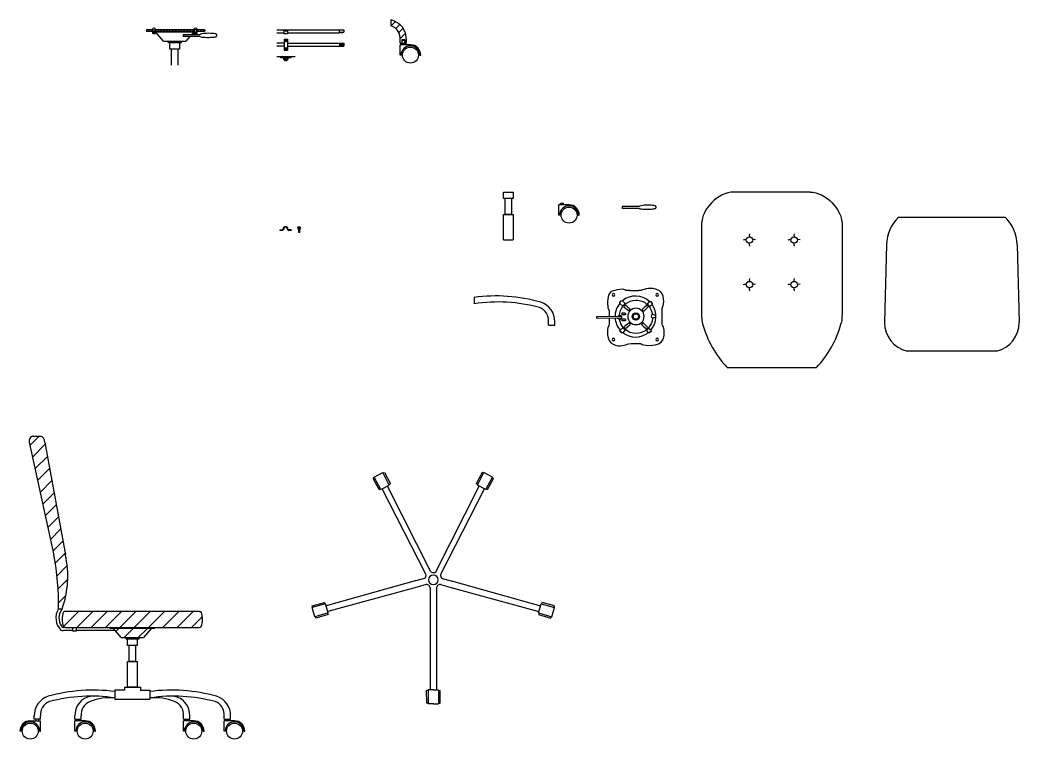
# Model space of a CAD drawing. Header units: millimetres. Extents: x 493 to 1064, y 679 to 991.
# Drawn here: x 751 to 1064, y 765.3 to 990.8 of the extents above; entities that cross this region are included whole.
import ezdxf

# ---------------------------------------------------------------- set-up
doc = ezdxf.new("R2010")
doc.units = ezdxf.units.MM
doc.linetypes.add('CONTINUA', pattern=[0])
doc.layers.get('0').update_dxf_attribs({"color": 3})
for name, color, linetype in [('campiture', 4, 'Continuous'), ('giunzioni', 220, 'Continuous'), ('particolari', 8, 'Continuous'), ('sezioni', 3, 'Continuous')]:
    doc.layers.add(name, color=color, linetype=linetype)

msp = doc.modelspace()

# ---------------------------------------------------------------- hatches: boundary and pattern name
at = {"layer": 'campiture'}
h = msp.add_hatch(dxfattribs=at)
h.set_pattern_fill('ANSI31', color=256, scale=0.2)
h.set_pattern_definition([(45, (-10.06585, 0), (-0.4490128, 0.4490128), [])])
h.paths.add_polyline_path([(808.94, 987.28), (808.94, 987.65), (806.39, 987.65), (806.39, 987.28)])
h.paths.add_polyline_path([(792.62, 987.28), (792.62, 987.65), (790.61, 987.65), (790.61, 987.28)])
h = msp.add_hatch(dxfattribs=at)
h.set_pattern_fill('ANSI31', color=256, scale=0.2)
h.paths.add_polyline_path([(805.63, 987.65), (793.38, 987.65), (793.38, 987.28), (805.63, 987.28)])
h = msp.add_hatch(dxfattribs=at)
h.set_pattern_fill('ANSI31', color=256, scale=0.2)
h.paths.add_polyline_path([(805.63, 987.28), (793.38, 987.28), (793.38, 987.08), (793.44, 987.08), (805.57, 987.08), (805.63, 987.08)])
h = msp.add_hatch(dxfattribs=at)
h.set_pattern_fill('ANSI31', color=256)
edge = h.paths.add_edge_path()
edge.add_line((765.22, 823.07), (758.8, 858.31))
edge.add_spline(control_points=[(758.8, 858.31), (758.66, 859.09), (758.24, 860.27), (757.44, 860.27)], knot_values=[0, 0, 0, 0, 2.390945, 2.390945, 2.390945, 2.390945], degree=3, periodic=0)
edge.add_line((757.44, 860.27), (754.94, 860.27))
edge.add_spline(control_points=[(754.94, 860.27), (754.2, 860.27), (753.71, 859.05), (753.87, 858.32)], knot_values=[0, 0, 0, 0, 2.22823, 2.22823, 2.22823, 2.22823], degree=3, periodic=0)
edge.add_line((753.87, 858.32), (761.63, 822.92))
edge.add_arc((683.99, 807.75), 79.11, -1.2153, 11.0538, ccw=False)
edge.add_line((763.08, 806.08), (764.2, 806.08))
edge.add_arc((736.12, 816.29), 29.87, 340.0087, 373.1129)
edge = h.paths.add_edge_path()
edge.add_spline(control_points=[(807.83, 805.05), (807.75, 805.24), (807.44, 805.27), (807.23, 805.27)], knot_values=[0, 0, 0, 0, 0.636726, 0.636726, 0.636726, 0.636726], degree=3, periodic=0)
edge.add_line((807.23, 805.27), (765.23, 805.27))
edge.add_spline(control_points=[(765.23, 805.27), (765.02, 805.27), (764.71, 805.24), (764.64, 805.05)], knot_values=[0, 0, 0, 0, 0.636726, 0.636726, 0.636726, 0.636726], degree=3, periodic=0)
edge.add_arc((770.33, 802.82), 6.11, 158.6619, 201.3475)
edge.add_spline(control_points=[(764.64, 800.6), (764.72, 800.39), (765.01, 800.27), (765.23, 800.27)], knot_values=[0, 0, 0, 0, 0.675703, 0.675703, 0.675703, 0.675703], degree=3, periodic=0)
edge.add_line((765.23, 800.27), (807.23, 800.27))
edge.add_spline(control_points=[(807.23, 800.27), (807.46, 800.27), (807.74, 800.39), (807.82, 800.6)], knot_values=[0, 0, 0, 0, 0.675703, 0.675703, 0.675703, 0.675703], degree=3, periodic=0)
edge.add_arc((802.13, 802.82), 6.11, 338.6525, 381.3377)
h.paths.add_polyline_path([(792.23, 800.07), (780.2, 800.07), (782.73, 797.07), (786.23, 797.07), (789.73, 797.07)])
at = {"layer": 'giunzioni'}
h = msp.add_hatch(dxfattribs=at)
h.set_pattern_fill('ANSI31', color=256, scale=0.5)
h.set_pattern_definition([(45, (12.5888, -2.7525), (-1.122532, 1.122532), [])])
h.paths.add_polyline_path([(867.3, 990.77), (867.3, 988.98, -0.337472), (870.11, 984.47), (870.11, 983.47), (870.55, 983.47), (870.55, 983.55), (870.65, 983.55), (870.65, 984.56), (871.58, 984.56), (871.58, 983.55), (871.68, 983.55), (871.68, 983.47), (872.11, 983.47), (872.11, 984.47, 0.348302)])
h = msp.add_hatch(dxfattribs=at)
h.set_pattern_fill('ANSI31', color=256, scale=0.1)
h.set_pattern_definition([(45, (-7.8122, -8.36437), (-0.2245064, 0.2245064), [])])
h.paths.add_polyline_path([(833.81, 978.78, 1), (834.81, 978.78, 1)])

# ---------------------------------------------------------------- linework, layer by layer
for p, q in [((796.01, 984.08), (793.51, 987.08)), ((807.41, 986.13), (802.11, 986.13)), ((802.11, 986.13), (802.11, 985.55)), ((805.51, 987.08), (804.72, 986.13)), ((831.45, 987.65), (852.45, 987.65)), ((833.8, 986.65), (831.45, 986.65)), ((833.8, 987.65), (834.8, 987.65)), ((851.15, 986.65), (834.8, 986.65)), ((851.15, 986.65), (851.15, 987.65)), ((851.15, 986.9), (852.45, 986.9)), ((852.45, 987.65), (852.45, 986.9)), ((796.01, 984.08), (803.01, 984.08)), ((796.01, 984.08), (799.51, 984.08)), ((797.51, 983.58), (797.51, 984.08)), ((801.51, 983.58), (797.51, 983.58)), ((798.01, 981.58), (798.01, 983.58)), ((799.51, 984.08), (801.51, 984.08)), ((801.51, 983.58), (801.01, 983.58)), ((801.01, 983.58), (801.01, 981.58)), ((801.51, 984.08), (801.51, 983.58)), ((807.41, 985.55), (802.11, 985.55)), ((804.24, 985.55), (803.01, 984.08)), ((833.8, 983.53), (831.45, 983.53)), ((834.8, 983.53), (852.45, 983.53)), ((851.15, 983.53), (851.15, 982.53)), ((852.45, 983.53), (852.45, 982.53)), ((801.01, 981.58), (798.01, 981.58)), ((798.51, 976.58), (798.51, 981.58)), ((800.51, 981.58), (800.51, 976.58)), ((833.8, 982.53), (831.45, 982.53)), ((834.8, 982.53), (852.45, 982.53))]:
    msp.add_line(p, q)
msp.add_lwpolyline([(807.41, 985.55), (807.65, 985.46), (808.01, 985.39), (808.48, 985.35), (809.01, 985.32), (809.58, 985.31), (810.15, 985.31), (810.7, 985.33), (811.18, 985.35), (811.58, 985.38), (811.9, 985.41), (812.14, 985.46), (812.33, 985.5), (812.46, 985.55), (812.55, 985.6), (812.61, 985.66), (812.66, 985.72), (812.69, 985.77), (812.71, 985.83), (812.72, 985.89), (812.73, 985.95), (812.72, 986.01), (812.71, 986.06), (812.69, 986.12), (812.66, 986.18), (812.61, 986.23), (812.55, 986.29), (812.46, 986.34), (812.33, 986.39), (812.14, 986.44), (811.9, 986.48), (811.58, 986.52), (811.18, 986.55), (810.69, 986.57), (810.15, 986.58), (809.57, 986.57), (809, 986.55), (808.47, 986.49), (808, 986.41), (807.64, 986.29), (807.41, 986.13)])
for p, q in [((867.3, 988.98), (867.3, 990.77)), ((792.62, 987.65), (790.61, 987.65)), ((790.61, 987.65), (790.61, 987.28)), ((790.61, 987.28), (792.62, 987.28)), ((792.51, 987.28), (792.51, 987.08)), ((792.56, 987.08), (792.51, 987.08)), ((805.63, 987.65), (793.38, 987.65)), ((793.38, 987.28), (805.63, 987.28)), ((793.44, 987.08), (805.57, 987.08)), ((808.94, 987.65), (806.39, 987.65)), ((806.39, 987.28), (808.94, 987.28)), ((806.45, 987.08), (806.51, 987.08)), ((806.51, 987.08), (806.51, 987.28)), ((808.94, 987.65), (808.94, 987.28)), ((870.11, 983.47), (870.11, 984.47)), ((870.11, 983.47), (870.61, 983.47)), ((870.11, 979.75), (870.11, 982.97)), ((873.34, 982.97), (870.11, 982.97)), ((870.61, 982.97), (870.61, 983.47)), ((871.61, 982.97), (871.61, 983.47)), ((871.68, 983.47), (872.11, 983.47)), ((872.11, 983.47), (872.11, 984.47)), ((870.42, 979.75), (870.11, 979.75)), ((876.25, 979.75), (876.56, 979.75)), ((831.45, 979.28), (837.24, 979.28)), ((753.87, 858.32), (761.63, 822.92)), ((754.94, 860.27), (757.44, 860.27)), ((758.8, 858.31), (765.22, 823.07)), ((763.08, 806.08), (764.2, 806.08)), ((807.23, 805.27), (765.23, 805.27)), ((765.23, 800.27), (807.23, 800.27)), ((779.19, 800.07), (779.19, 800.27)), ((779.19, 800.07), (793.23, 800.07)), ((782.73, 797.07), (780.2, 800.07)), ((792.23, 800.07), (789.73, 797.07)), ((793.23, 800.07), (793.23, 800.27)), ((782.73, 797.07), (789.73, 797.07))]:
    msp.add_line(p, q, dxfattribs=at)
for centre, radius in [((873.34, 979.75), 2.5), ((834.31, 978.78), 0.5)]:
    msp.add_circle(centre, radius, dxfattribs=at)
for centre, radius, start, end in [((865.74, 984.59), 6.38, 358.9733, 75.7866), ((865.75, 984.88), 4.38, 354.6197, 69.2122), ((873.34, 979.75), 3.22, 0, 90), ((873.34, 979.75), 2.92, 0, 180), ((683.99, 807.75), 79.11, 358.7847, 11.0538), ((736.12, 816.29), 29.87, 340.0087, 13.1129), ((880.52, 815.2), 1.5, 90, 270), ((880.52, 815.2), 1.5, 270, 90), ((770.33, 802.82), 6.11, 158.6623, 201.3475), ((802.13, 802.82), 6.11, 338.6525, 21.3377)]:
    msp.add_arc(centre, radius, start, end, dxfattribs=at)
for points in [[(754.94, 860.27), (754.2, 860.27), (753.71, 859.05), (753.87, 858.32)], [(758.8, 858.31), (758.66, 859.09), (758.24, 860.27), (757.44, 860.27)], [(765.23, 805.27), (765.02, 805.27), (764.71, 805.24), (764.64, 805.05)], [(807.23, 805.27), (807.44, 805.27), (807.75, 805.24), (807.83, 805.05)], [(765.23, 800.27), (765.01, 800.27), (764.72, 800.39), (764.64, 800.6)], [(807.23, 800.27), (807.46, 800.27), (807.74, 800.39), (807.82, 800.6)]]:
    msp.add_open_spline(points, degree=3, dxfattribs=at)
at = {"layer": 'particolari'}
for p, q in [((792.38, 987.72), (793.62, 987.72)), ((792.61, 986.47), (792.61, 986.63)), ((792.7, 986.37), (792.61, 986.47)), ((793.37, 986.47), (792.61, 986.47)), ((792.62, 987.08), (792.62, 987.65)), ((793.27, 986.37), (792.7, 986.37)), ((793.37, 986.47), (793.27, 986.37)), ((793.37, 986.63), (793.37, 986.47)), ((793.38, 987.65), (793.38, 987.08)), ((806.63, 987.72), (805.4, 987.72)), ((805.62, 986.47), (805.62, 986.63)), ((805.72, 986.37), (805.62, 986.47)), ((806.38, 986.47), (805.62, 986.47)), ((805.63, 987.65), (805.63, 987.07)), ((806.29, 986.37), (805.72, 986.37)), ((806.38, 986.47), (806.29, 986.37)), ((806.38, 986.63), (806.38, 986.47)), ((806.39, 987.07), (806.39, 987.65)), ((833.8, 986.45), (833.8, 987.65)), ((834.8, 987.45), (833.8, 987.45)), ((834.8, 986.45), (833.8, 986.45)), ((833.98, 987.45), (833.98, 987.42)), ((833.98, 987.42), (834.61, 987.42)), ((834.19, 987.34), (834.4, 987.34)), ((834.61, 987.45), (834.61, 987.42)), ((834.8, 987.65), (834.8, 986.45)), ((851.51, 986.9), (851.51, 986.87)), ((851.51, 986.87), (852.13, 986.87)), ((851.71, 986.79), (851.92, 986.79)), ((852.13, 986.9), (852.13, 986.87)), ((833.8, 984.76), (834.8, 984.76)), ((833.8, 984.76), (833.8, 981.3)), ((834.8, 984.76), (834.8, 981.3)), ((870.7, 983.47), (871.53, 983.47)), ((833.8, 981.3), (834.8, 981.3)), ((832.57, 979.08), (832.57, 979.28)), ((832.57, 979.08), (833.26, 979.08)), ((832.61, 979.08), (832.61, 979.05)), ((832.61, 979.05), (833.24, 979.05)), ((832.82, 978.97), (833.03, 978.97)), ((833.24, 979.08), (833.24, 979.05)), ((836.04, 979.08), (835.39, 979.08)), ((835.4, 979.08), (835.4, 979.05)), ((835.4, 979.05), (836.02, 979.05)), ((835.61, 978.97), (835.82, 978.97)), ((836.02, 979.08), (836.02, 979.05)), ((836.04, 979.08), (836.04, 979.28)), ((902.54, 934.78), (902.54, 936.78)), ((902.54, 936.78), (905.54, 936.78)), ((905.54, 936.78), (905.54, 934.78)), ((998.57, 936.78), (974.57, 936.78)), ((905.54, 934.78), (902.54, 934.78)), ((903.04, 929.78), (903.04, 934.78)), ((905.04, 934.78), (905.04, 929.78)), ((919.82, 929.57), (919.82, 932.79)), ((923.04, 932.79), (919.82, 932.79)), ((920.32, 932.79), (920.32, 933.29)), ((920.32, 933.29), (921.32, 933.29)), ((921.32, 932.79), (921.32, 933.29)), ((902.54, 929.78), (905.54, 929.78)), ((902.54, 921.78), (902.54, 929.78)), ((905.04, 929.78), (903.04, 929.78)), ((905.54, 929.78), (905.54, 921.78)), ((945.02, 932.24), (939.72, 932.24)), ((939.72, 932.24), (939.72, 931.67)), ((945.02, 931.67), (939.72, 931.67)), ((920.12, 929.57), (919.82, 929.57)), ((925.96, 929.57), (926.26, 929.57)), ((964.57, 926.78), (964.57, 900.17)), ((1008.57, 926.78), (1008.57, 900.17)), ((1026.28, 928.93), (1059.65, 928.93)), ((832.47, 924.95), (833.11, 924.95)), ((832.47, 924.95), (832.47, 924.75)), ((833.11, 924.75), (832.47, 924.75)), ((835.93, 924.95), (835.24, 924.95)), ((835.93, 924.75), (835.24, 924.75)), ((835.93, 924.95), (835.93, 924.75)), ((838.86, 925.07), (838.09, 925.07)), ((838.09, 925.04), (838.09, 925.07)), ((838.86, 925.04), (838.09, 925.04)), ((838.6, 925.17), (838.35, 925.17)), ((838.86, 925.04), (838.86, 925.07)), ((902.54, 921.78), (905.54, 921.78)), ((1022.52, 920.32), (1021.91, 895.95)), ((1063.42, 920.32), (1064.02, 895.95)), ((942.13, 905.88), (944.94, 905.9)), ((893.3, 903.77), (893.3, 901.77)), ((916.57, 895.09), (916.57, 896.09)), ((918.57, 895.09), (918.57, 896.09)), ((938.1, 897.73), (938.1, 897.81)), ((938.1, 897.22), (938.1, 897.31)), ((916.57, 895.09), (918.57, 895.09)), ((940.03, 892.61), (940.03, 892.61)), ((1057, 886.93), (1028.93, 886.93)), ((972.57, 881.78), (1000.57, 881.78))]:
    msp.add_line(p, q, dxfattribs=at)
at = {"layer": 'particolari', "linetype": 'Continuous'}
for p, q in [((793.44, 987.08), (792.56, 987.08)), ((792.56, 987.08), (792.56, 986.63)), ((793.44, 986.63), (792.56, 986.63)), ((792.78, 987.08), (792.78, 986.63)), ((793.22, 987.08), (793.22, 986.63)), ((793.44, 987.08), (793.44, 986.63)), ((805.57, 987.08), (806.45, 987.08)), ((805.57, 987.08), (805.57, 986.63)), ((806.45, 986.63), (805.57, 986.63)), ((805.79, 987.08), (805.79, 986.63)), ((806.23, 987.08), (806.23, 986.63)), ((806.45, 987.08), (806.45, 986.63))]:
    msp.add_line(p, q, dxfattribs=at)
at = {"layer": 'particolari', "linetype": 'CONTINUA', "ltscale": 0.02}
for p, q in [((870.55, 983.55), (870.55, 983.47)), ((870.65, 984.56), (870.65, 983.55)), ((870.65, 984.51), (871.58, 984.51)), ((870.65, 984.46), (871.58, 984.46)), ((870.65, 984.39), (871.58, 984.39)), ((870.65, 984.34), (870.7, 984.34)), ((870.65, 984.26), (870.7, 984.26)), ((870.65, 984.21), (870.7, 984.21)), ((870.65, 984.13), (870.7, 984.13)), ((870.65, 984.08), (870.7, 984.08)), ((870.65, 984.01), (870.7, 984.01)), ((870.65, 983.96), (870.7, 983.96)), ((870.65, 983.88), (870.7, 983.88)), ((870.65, 983.83), (870.7, 983.83)), ((870.65, 983.76), (870.7, 983.76)), ((870.65, 983.71), (870.7, 983.71)), ((870.65, 983.58), (870.7, 983.58)), ((870.7, 984.36), (870.7, 983.47)), ((870.7, 983.5), (871.53, 983.5)), ((871.53, 984.36), (871.53, 983.47)), ((871.53, 984.34), (871.58, 984.34)), ((871.53, 984.26), (871.58, 984.26)), ((871.53, 984.21), (871.58, 984.21)), ((871.53, 984.13), (871.58, 984.13)), ((871.53, 984.08), (871.58, 984.08)), ((871.53, 984.01), (871.58, 984.01)), ((871.53, 983.96), (871.58, 983.96)), ((871.53, 983.88), (871.58, 983.88)), ((871.53, 983.83), (871.58, 983.83)), ((871.53, 983.76), (871.58, 983.76)), ((871.53, 983.71), (871.58, 983.71)), ((871.53, 983.58), (871.58, 983.58)), ((871.58, 984.56), (871.58, 983.55)), ((871.68, 983.55), (871.68, 983.47))]:
    msp.add_line(p, q, dxfattribs=at)
at = {"layer": 'particolari', "linetype": 'CONTINUA', "ltscale": 0.1}
for p, q in [((870.55, 983.55), (870.7, 983.55)), ((870.55, 983.47), (870.7, 983.47)), ((871.58, 984.56), (870.65, 984.56)), ((871.53, 984.36), (870.7, 984.36)), ((871.53, 983.55), (871.68, 983.55)), ((871.53, 983.47), (871.68, 983.47))]:
    msp.add_line(p, q, dxfattribs=at)
at = {"layer": 'particolari'}
for points in [[(834.31, 984.34), (834.2, 984.28), (834.2, 984.16), (834.31, 984.1), (834.41, 984.16), (834.41, 984.28)], [(851.81, 983.13), (851.7, 983.07), (851.7, 982.95), (851.81, 982.89), (851.91, 982.95), (851.91, 983.07)], [(834.31, 981.91), (834.2, 981.85), (834.2, 981.73), (834.31, 981.67), (834.41, 981.73), (834.41, 981.85)], [(838.47, 925.78), (838.35, 925.71), (838.35, 925.56), (838.47, 925.49), (838.6, 925.56), (838.6, 925.71)]]:
    msp.add_lwpolyline(points, close=True, dxfattribs=at)
for points in [[(945.02, 931.67), (945.25, 931.58), (945.62, 931.51), (946.08, 931.46), (946.62, 931.44), (947.19, 931.43), (947.76, 931.43), (948.3, 931.44), (948.79, 931.47), (949.19, 931.5), (949.5, 931.53), (949.75, 931.57), (949.93, 931.62), (950.06, 931.67), (950.16, 931.72), (950.22, 931.78), (950.26, 931.83), (950.29, 931.89), (950.32, 931.95), (950.33, 932.01), (950.33, 932.06), (950.33, 932.12), (950.32, 932.18), (950.29, 932.24), (950.26, 932.3), (950.22, 932.35), (950.16, 932.41), (950.06, 932.46), (949.93, 932.51), (949.75, 932.55), (949.5, 932.6), (949.18, 932.63), (948.78, 932.66), (948.3, 932.69), (947.75, 932.7), (947.18, 932.69), (946.61, 932.66), (946.07, 932.61), (945.61, 932.53), (945.24, 932.41), (945.02, 932.24)], [(838.28, 925.04), (838.28, 925.03), (838.28, 925.02), (838.28, 925.02), (838.27, 925.01), (838.28, 925), (838.28, 925), (838.28, 925), (838.28, 924.99), (838.29, 924.99), (838.31, 924.98), (838.32, 924.98), (838.34, 924.97), (838.36, 924.97), (838.37, 924.96), (838.38, 924.96), (838.39, 924.96), (838.4, 924.95), (838.42, 924.95), (838.43, 924.95), (838.45, 924.94), (838.47, 924.94), (838.48, 924.94), (838.51, 924.94), (838.53, 924.94), (838.54, 924.95), (838.56, 924.95), (838.57, 924.95), (838.59, 924.96), (838.6, 924.96), (838.62, 924.96), (838.62, 924.97), (838.64, 924.97), (838.64, 924.97), (838.65, 924.98), (838.66, 924.98), (838.67, 924.98), (838.67, 924.99), (838.67, 924.99), (838.68, 925), (838.68, 925.01), (838.68, 925.01), (838.68, 925.02), (838.68, 925.03), (838.68, 925.03), (838.67, 925.04)], [(838.29, 924.99), (838.28, 924.99), (838.28, 924.98), (838.28, 924.97), (838.28, 924.96), (838.27, 924.95), (838.28, 924.95), (838.28, 924.94), (838.28, 924.94), (838.28, 924.94), (838.29, 924.94), (838.31, 924.93), (838.32, 924.92), (838.34, 924.92), (838.36, 924.91), (838.37, 924.91), (838.38, 924.9), (838.39, 924.9), (838.4, 924.9), (838.42, 924.89), (838.43, 924.89), (838.45, 924.89), (838.47, 924.89), (838.48, 924.89), (838.51, 924.89), (838.53, 924.89), (838.54, 924.89), (838.56, 924.89), (838.57, 924.9), (838.59, 924.9), (838.6, 924.9), (838.62, 924.91), (838.62, 924.91), (838.64, 924.91), (838.64, 924.92), (838.65, 924.92), (838.66, 924.92), (838.67, 924.93), (838.67, 924.93), (838.67, 924.94), (838.68, 924.94), (838.68, 924.95), (838.68, 924.95), (838.68, 924.96), (838.68, 924.97), (838.68, 924.98), (838.67, 924.98), (838.67, 924.98)], [(838.29, 924.94), (838.28, 924.93), (838.28, 924.92), (838.28, 924.91), (838.28, 924.91), (838.27, 924.9), (838.28, 924.89), (838.28, 924.89), (838.28, 924.89), (838.28, 924.88), (838.29, 924.88), (838.31, 924.87), (838.32, 924.87), (838.34, 924.86), (838.36, 924.86), (838.37, 924.85), (838.38, 924.85), (838.39, 924.85), (838.4, 924.84), (838.42, 924.84), (838.43, 924.84), (838.45, 924.83), (838.47, 924.83), (838.48, 924.83), (838.51, 924.83), (838.53, 924.83), (838.54, 924.84), (838.56, 924.84), (838.57, 924.84), (838.59, 924.85), (838.6, 924.85), (838.62, 924.85), (838.62, 924.86), (838.64, 924.86), (838.64, 924.86), (838.65, 924.87), (838.66, 924.87), (838.67, 924.87), (838.67, 924.88), (838.67, 924.88), (838.68, 924.89), (838.68, 924.9), (838.68, 924.9), (838.68, 924.91), (838.68, 924.92), (838.68, 924.92), (838.67, 924.93), (838.67, 924.93)], [(838.29, 924.88), (838.28, 924.88), (838.28, 924.87), (838.28, 924.86), (838.28, 924.85), (838.27, 924.85), (838.28, 924.84), (838.28, 924.84), (838.28, 924.83), (838.28, 924.83), (838.29, 924.83), (838.31, 924.82), (838.32, 924.81), (838.34, 924.81), (838.36, 924.8), (838.37, 924.8), (838.38, 924.79), (838.39, 924.79), (838.4, 924.79), (838.42, 924.78), (838.43, 924.78), (838.45, 924.78), (838.47, 924.78), (838.48, 924.78), (838.51, 924.78), (838.53, 924.78), (838.54, 924.78), (838.56, 924.79), (838.57, 924.79), (838.59, 924.79), (838.6, 924.8), (838.62, 924.8), (838.62, 924.8), (838.64, 924.81), (838.64, 924.81), (838.65, 924.81), (838.66, 924.82), (838.67, 924.82), (838.67, 924.82), (838.67, 924.83), (838.68, 924.83), (838.68, 924.84), (838.68, 924.84), (838.68, 924.85), (838.68, 924.86), (838.68, 924.87), (838.67, 924.87), (838.67, 924.87)], [(838.29, 924.83), (838.28, 924.82), (838.28, 924.81), (838.28, 924.81), (838.28, 924.8), (838.27, 924.79), (838.28, 924.79), (838.28, 924.78), (838.28, 924.78), (838.28, 924.78), (838.29, 924.77), (838.31, 924.76), (838.32, 924.76), (838.34, 924.75), (838.36, 924.75), (838.37, 924.74), (838.38, 924.74), (838.39, 924.74), (838.4, 924.73), (838.42, 924.73), (838.43, 924.73), (838.45, 924.72), (838.47, 924.72), (838.48, 924.72), (838.51, 924.72), (838.53, 924.73), (838.54, 924.73), (838.56, 924.73), (838.57, 924.73), (838.59, 924.74), (838.6, 924.74), (838.62, 924.75), (838.62, 924.75), (838.64, 924.75), (838.64, 924.75), (838.65, 924.76), (838.66, 924.76), (838.67, 924.76), (838.67, 924.77), (838.67, 924.77), (838.68, 924.78), (838.68, 924.79), (838.68, 924.79), (838.68, 924.8), (838.68, 924.81), (838.68, 924.81), (838.67, 924.82), (838.67, 924.82)], [(838.29, 924.77), (838.28, 924.77), (838.28, 924.76), (838.28, 924.75), (838.28, 924.75), (838.27, 924.74), (838.28, 924.73), (838.28, 924.73), (838.28, 924.72), (838.28, 924.72), (838.29, 924.72), (838.31, 924.71), (838.32, 924.7), (838.34, 924.7), (838.36, 924.69), (838.37, 924.69), (838.38, 924.69), (838.39, 924.68), (838.4, 924.68), (838.42, 924.68), (838.43, 924.67), (838.45, 924.67), (838.47, 924.67), (838.48, 924.67), (838.51, 924.67), (838.53, 924.67), (838.54, 924.67), (838.56, 924.68), (838.57, 924.68), (838.59, 924.68), (838.6, 924.69), (838.62, 924.69), (838.62, 924.69), (838.64, 924.7), (838.64, 924.7), (838.65, 924.7), (838.66, 924.71), (838.67, 924.71), (838.67, 924.71), (838.67, 924.72), (838.68, 924.73), (838.68, 924.73), (838.68, 924.74), (838.68, 924.75), (838.68, 924.76), (838.68, 924.76), (838.67, 924.76), (838.67, 924.77)], [(838.29, 924.72), (838.28, 924.72), (838.28, 924.71), (838.28, 924.7), (838.28, 924.69), (838.27, 924.68), (838.28, 924.68), (838.28, 924.67), (838.28, 924.67), (838.28, 924.67), (838.29, 924.66), (838.31, 924.66), (838.32, 924.65), (838.34, 924.65), (838.36, 924.64), (838.37, 924.64), (838.38, 924.63), (838.39, 924.63), (838.4, 924.63), (838.42, 924.62), (838.43, 924.62), (838.45, 924.62), (838.47, 924.61), (838.48, 924.61), (838.51, 924.62), (838.53, 924.62), (838.54, 924.62), (838.56, 924.62), (838.57, 924.63), (838.59, 924.63), (838.6, 924.63), (838.62, 924.64), (838.62, 924.64), (838.64, 924.64), (838.64, 924.64), (838.65, 924.65), (838.66, 924.65), (838.67, 924.65), (838.67, 924.66), (838.67, 924.66), (838.68, 924.67), (838.68, 924.68), (838.68, 924.68), (838.68, 924.69), (838.68, 924.7), (838.68, 924.71), (838.67, 924.71), (838.67, 924.71)], [(838.29, 924.66), (838.28, 924.66), (838.28, 924.65), (838.28, 924.64), (838.28, 924.64), (838.27, 924.63), (838.28, 924.62), (838.28, 924.62), (838.28, 924.61), (838.28, 924.61), (838.29, 924.61), (838.31, 924.6), (838.32, 924.6), (838.34, 924.59), (838.36, 924.58), (838.37, 924.58), (838.38, 924.58), (838.39, 924.57), (838.4, 924.57), (838.42, 924.57), (838.43, 924.56), (838.45, 924.56), (838.47, 924.56), (838.48, 924.56), (838.51, 924.56), (838.53, 924.56), (838.54, 924.56), (838.56, 924.57), (838.57, 924.57), (838.59, 924.58), (838.6, 924.58), (838.62, 924.58), (838.62, 924.59), (838.64, 924.59), (838.64, 924.59), (838.65, 924.59), (838.66, 924.6), (838.67, 924.6), (838.67, 924.6), (838.67, 924.61), (838.68, 924.62), (838.68, 924.62), (838.68, 924.63), (838.68, 924.64), (838.68, 924.65), (838.68, 924.65), (838.67, 924.66), (838.67, 924.66)], [(838.29, 924.61), (838.28, 924.61), (838.28, 924.6), (838.28, 924.59), (838.28, 924.58), (838.27, 924.57), (838.28, 924.57), (838.28, 924.56), (838.28, 924.56), (838.28, 924.56), (838.29, 924.55), (838.31, 924.55), (838.32, 924.54), (838.34, 924.54), (838.36, 924.53), (838.37, 924.53), (838.38, 924.52), (838.39, 924.52), (838.4, 924.52), (838.42, 924.51), (838.43, 924.51), (838.45, 924.51), (838.47, 924.51), (838.48, 924.51), (838.51, 924.51), (838.53, 924.51), (838.54, 924.51), (838.56, 924.51), (838.57, 924.52), (838.59, 924.52), (838.6, 924.52), (838.62, 924.53), (838.62, 924.53), (838.64, 924.53), (838.64, 924.54), (838.65, 924.54), (838.66, 924.54), (838.67, 924.55), (838.67, 924.55), (838.67, 924.56), (838.68, 924.56), (838.68, 924.57), (838.68, 924.57), (838.68, 924.58), (838.68, 924.59), (838.68, 924.6), (838.67, 924.6), (838.67, 924.6)], [(838.29, 924.56), (838.28, 924.55), (838.28, 924.54), (838.28, 924.53), (838.28, 924.53), (838.27, 924.52), (838.28, 924.51), (838.28, 924.51), (838.28, 924.51), (838.28, 924.5), (838.29, 924.5), (838.31, 924.49), (838.32, 924.49), (838.34, 924.48), (838.36, 924.48), (838.37, 924.47), (838.38, 924.47), (838.39, 924.46), (838.4, 924.46), (838.42, 924.46), (838.43, 924.45), (838.45, 924.45), (838.47, 924.45), (838.48, 924.45), (838.51, 924.45), (838.53, 924.45), (838.54, 924.46), (838.56, 924.46), (838.57, 924.46), (838.59, 924.47), (838.6, 924.47), (838.62, 924.47), (838.62, 924.48), (838.64, 924.48), (838.64, 924.48), (838.65, 924.49), (838.66, 924.49), (838.67, 924.49), (838.67, 924.5), (838.67, 924.5), (838.68, 924.51), (838.68, 924.51), (838.68, 924.52), (838.68, 924.53), (838.68, 924.54), (838.68, 924.54), (838.67, 924.55), (838.67, 924.55)], [(838.29, 924.5), (838.28, 924.5), (838.28, 924.49), (838.28, 924.48), (838.28, 924.47), (838.27, 924.46), (838.28, 924.46), (838.28, 924.46), (838.28, 924.45), (838.28, 924.45), (838.29, 924.45), (838.31, 924.44), (838.32, 924.43), (838.34, 924.43), (838.36, 924.42), (838.37, 924.42), (838.38, 924.41), (838.39, 924.41), (838.4, 924.41), (838.42, 924.4), (838.43, 924.4), (838.45, 924.4), (838.47, 924.4), (838.48, 924.4), (838.51, 924.4), (838.53, 924.4), (838.54, 924.4), (838.56, 924.41), (838.57, 924.41), (838.59, 924.41), (838.6, 924.42), (838.62, 924.42), (838.62, 924.42), (838.64, 924.42), (838.64, 924.43), (838.65, 924.43), (838.66, 924.43), (838.67, 924.44), (838.67, 924.44), (838.67, 924.45), (838.68, 924.45), (838.68, 924.46), (838.68, 924.46), (838.68, 924.47), (838.68, 924.48), (838.68, 924.49), (838.67, 924.49), (838.67, 924.49)], [(838.29, 924.45), (838.28, 924.44), (838.28, 924.43), (838.28, 924.42), (838.28, 924.42), (838.27, 924.41), (838.28, 924.4), (838.28, 924.4), (838.28, 924.4), (838.28, 924.39), (838.29, 924.39), (838.31, 924.38), (838.32, 924.38), (838.34, 924.37), (838.36, 924.37), (838.37, 924.36), (838.38, 924.36), (838.39, 924.36), (838.4, 924.35), (838.42, 924.35), (838.43, 924.35), (838.45, 924.34), (838.47, 924.34), (838.48, 924.34), (838.51, 924.34), (838.53, 924.35), (838.54, 924.35), (838.56, 924.35), (838.57, 924.35), (838.59, 924.36), (838.6, 924.36), (838.62, 924.37), (838.62, 924.37), (838.64, 924.37), (838.64, 924.37), (838.65, 924.38), (838.66, 924.38), (838.67, 924.38), (838.67, 924.39), (838.67, 924.39), (838.68, 924.4), (838.68, 924.41), (838.68, 924.41), (838.68, 924.42), (838.68, 924.43), (838.68, 924.43), (838.67, 924.44), (838.67, 924.44)], [(838.29, 924.39), (838.28, 924.39), (838.28, 924.38), (838.28, 924.37), (838.28, 924.37), (838.27, 924.36), (838.28, 924.35), (838.28, 924.35), (838.28, 924.34), (838.28, 924.34), (838.29, 924.34), (838.31, 924.33), (838.32, 924.32), (838.34, 924.32), (838.36, 924.31), (838.37, 924.31), (838.38, 924.31), (838.39, 924.3), (838.4, 924.3), (838.42, 924.3), (838.43, 924.29), (838.45, 924.29), (838.47, 924.29), (838.48, 924.29), (838.51, 924.29), (838.53, 924.29), (838.54, 924.29), (838.56, 924.3), (838.57, 924.3), (838.59, 924.3), (838.6, 924.31), (838.62, 924.31), (838.62, 924.31), (838.64, 924.32), (838.64, 924.32), (838.65, 924.32), (838.66, 924.33), (838.67, 924.33), (838.67, 924.33), (838.67, 924.34), (838.68, 924.35), (838.68, 924.35), (838.68, 924.36), (838.68, 924.37), (838.68, 924.37), (838.68, 924.38), (838.67, 924.38), (838.67, 924.39)], [(838.29, 924.34), (838.28, 924.33), (838.28, 924.33), (838.28, 924.32), (838.28, 924.31), (838.27, 924.3), (838.27, 924.3), (838.28, 924.29), (838.28, 924.29), (838.28, 924.29), (838.29, 924.28), (838.31, 924.28), (838.32, 924.27), (838.34, 924.27), (838.36, 924.26), (838.37, 924.26), (838.38, 924.25), (838.39, 924.25), (838.4, 924.24), (838.42, 924.24), (838.43, 924.24), (838.45, 924.24), (838.47, 924.23), (838.48, 924.23), (838.51, 924.24), (838.53, 924.24), (838.54, 924.24), (838.56, 924.24), (838.57, 924.25), (838.59, 924.25), (838.6, 924.25), (838.62, 924.26), (838.62, 924.26), (838.63, 924.26), (838.64, 924.26), (838.65, 924.27), (838.66, 924.27), (838.67, 924.27), (838.67, 924.28), (838.67, 924.28), (838.68, 924.29), (838.68, 924.3), (838.68, 924.3), (838.68, 924.31), (838.68, 924.32), (838.67, 924.33), (838.67, 924.33), (838.67, 924.33)], [(939.94, 900.98), (938.94, 901.89)], [(940.75, 901.7), (939.8, 902.7)], [(947.48, 901.57), (948.27, 902.45)], [(948.14, 900.86), (949.05, 901.57)], [(939.45, 897.75), (931.64, 897.64), (931.64, 897.22), (939.46, 897.32)], [(939.98, 894.37), (939.05, 893.51)], [(940.7, 893.65), (939.91, 892.7)], [(947.18, 893.53), (947.82, 892.69)], [(947.96, 894.27), (948.69, 893.5)]]:
    msp.add_lwpolyline(points, dxfattribs=at)
for centre, radius in [((834.31, 984.22), 0.309), ((851.81, 983.01), 0.309), ((834.31, 981.79), 0.309), ((923.04, 929.57), 2.5), ((838.47, 925.64), 0.38), ((979.57, 921.78), 1), ((993.57, 921.78), 1), ((979.57, 907.78), 1), ((993.57, 907.78), 1), ((943.99, 897.78), 1.16), ((943.99, 897.78), 0.859)]:
    msp.add_circle(centre, radius, dxfattribs=at)
for centre, radius, start, end in [((793, 987.61), 0.626, 9.6361, 170.3639), ((792.55, 987.65), 0.0714, 359.9639, 90.0384), ((793.45, 987.65), 0.0714, 89.9628, 180.0349), ((806.01, 987.61), 0.626, 9.6361, 170.3639), ((805.56, 987.64), 0.0714, 359.9639, 90.0384), ((806.47, 987.64), 0.0714, 89.9616, 180.0361), ((834.3, 987.94), 0.609, 239.2574, 260.0773), ((834.3, 987.94), 0.609, 279.9227, 300.7426), ((851.82, 987.39), 0.609, 239.2574, 260.0773), ((851.82, 987.39), 0.609, 279.9227, 300.7426), ((832.92, 979.57), 0.609, 239.2574, 260.0773), ((832.92, 979.57), 0.609, 279.9227, 300.7426), ((834.31, 978.78), 0.748, 180, 0), ((834.31, 978.78), 0.557, 180, 0), ((835.71, 979.57), 0.609, 239.2574, 260.0773), ((835.71, 979.57), 0.609, 279.9227, 300.7426), ((923.04, 929.57), 3.22, 0, 90), ((923.04, 929.57), 2.92, 0, 180), ((1035.05, 919.96), 12.53, 134.3586, 178.3535), ((1050.89, 919.96), 12.53, 1.6465, 45.6414), ((834.2, 925.25), 0.748, 0, 180), ((834.2, 925.25), 0.557, 0, 180), ((838.47, 924.43), 0.744, 99.9227, 120.7426), ((838.47, 924.43), 0.744, 59.2574, 80.0773), ((980.9, 923.26), 1.42, 162.1962, 199.7517), ((994.9, 923.26), 1.42, 162.1962, 199.7517), ((978.13, 920.43), 1.42, 72.1962, 110.851), ((980.92, 920.35), 1.42, 162.1962, 200.851), ((981.05, 920.45), 1.42, 72.1962, 109.7517), ((992.13, 920.43), 1.42, 72.1962, 110.851), ((994.92, 920.35), 1.42, 162.1962, 200.851), ((995.05, 920.45), 1.42, 72.1962, 109.7517), ((978.13, 906.43), 1.42, 72.1962, 110.851), ((980.9, 909.26), 1.42, 162.1962, 199.7517), ((981.05, 906.45), 1.42, 72.1962, 109.7517), ((992.13, 906.43), 1.42, 72.1962, 110.851), ((994.9, 909.26), 1.42, 162.1962, 199.7517), ((995.05, 906.45), 1.42, 72.1962, 109.7517), ((980.92, 906.35), 1.42, 162.1962, 200.851), ((994.92, 906.35), 1.42, 162.1962, 200.851), ((900.09, 852.45), 51.77, 74.2339, 97.5405), ((900.76, 852.67), 49.66, 74.8213, 98.6456), ((912.21, 896.21), 6.37, 358.9469, 72.1841), ((943.86, 897.76), 6.42, 140.0285, 180.3668), ((943.89, 897.79), 6.39, 46.8419, 129.8073), ((943.81, 897.76), 6.47, 318.8365, 35.9488), ((912.21, 896.5), 4.38, 354.6197, 69.2122), ((943.86, 897.76), 6.42, 184.1523, 221.4124), ((995.97, 903.89), 32.19, 195.1454, 223.3814), ((977.17, 903.89), 32.19, 316.6186, 344.8546), ((1030.94, 895.73), 9.03, 178.5999, 257.1658), ((1055, 895.73), 9.03, 282.8342, 1.4001), ((943.87, 897.79), 6.45, 232.1508, 307.7409)]:
    msp.add_arc(centre, radius, start, end, dxfattribs=at)
for points in [[(833.75, 978.78), (833.75, 979.01), (833.49, 979.28), (833.26, 979.28)], [(833.26, 979.08), (833.4, 979.08), (833.56, 978.92), (833.56, 978.78)], [(834.86, 978.78), (834.86, 979.02), (835.15, 979.28), (835.39, 979.28)], [(835.39, 979.08), (835.24, 979.08), (835.05, 978.93), (835.05, 978.78)], [(974.57, 936.78), (969.85, 936.78), (964.57, 931.5), (964.57, 926.78)], [(998.57, 936.78), (1003.28, 936.78), (1008.57, 931.5), (1008.57, 926.78)], [(833.11, 924.95), (833.26, 924.95), (833.45, 925.1), (833.45, 925.25)], [(833.64, 925.25), (833.64, 925), (833.36, 924.75), (833.11, 924.75)], [(834.75, 925.25), (834.75, 925.01), (835.01, 924.75), (835.24, 924.75)], [(835.24, 924.95), (835.1, 924.95), (834.95, 925.11), (834.95, 925.25)], [(964.57, 900.17), (964.57, 898.6), (964.48, 896.99), (964.89, 895.48)], [(1008.57, 900.17), (1008.57, 898.6), (1008.65, 896.99), (1008.24, 895.48)], [(935.61, 897.87), (935.61, 897.81), (935.61, 897.75), (935.61, 897.7)]]:
    msp.add_open_spline(points, degree=3, dxfattribs=at)
for points, knots in [([(940.51, 906.12), (940.11, 906.53), (936.31, 906.34), (935.55, 904.71), (934.91, 902.89), (935.01, 900.17), (935.54, 899.79), (935.63, 899.64), (935.56, 899.64), (935.58, 899.48), (935.6, 899.12), (935.61, 898.54), (935.61, 897.87)], [0, 0, 0, 0, 1, 1, 1, 2, 2, 2, 3, 3, 3, 4, 4, 4, 4]), ([(936.98, 904.94), (937.2, 904.94), (937.38, 904.76), (937.38, 904.54), (937.38, 904.32), (937.2, 904.14), (936.98, 904.14), (936.75, 904.14), (936.57, 904.32), (936.57, 904.54), (936.57, 904.76), (936.75, 904.94), (936.98, 904.94)], [0, 0, 0, 0, 1, 1, 1, 2, 2, 2, 3, 3, 3, 4, 4, 4, 4]), ([(942.13, 905.88), (941.6, 905.89), (941.2, 905.89), (941.1, 905.89), (940.81, 905.89), (940.85, 906.04), (940.51, 906.12)], [0, 0, 0, 0, 1, 1, 1, 2, 2, 2, 2]), ([(952.44, 900.92), (952.75, 901.3), (953.16, 905.1), (950.97, 906.07), (948.78, 907.04), (946.59, 906.29), (945.71, 906), (945.63, 905.96), (945.75, 906.01), (945.33, 905.93), (945.26, 905.92), (945.13, 905.91), (944.94, 905.9)], [0, 0, 0, 0, 1, 1, 1, 2, 2, 2, 3, 3, 3, 4, 4, 4, 4]), ([(950.64, 904.94), (950.86, 904.94), (951.04, 904.76), (951.04, 904.54), (951.04, 904.32), (950.86, 904.14), (950.64, 904.14), (950.42, 904.14), (950.24, 904.32), (950.24, 904.54), (950.24, 904.76), (950.42, 904.94), (950.64, 904.94)], [0, 0, 0, 0, 1, 1, 1, 2, 2, 2, 3, 3, 3, 4, 4, 4, 4]), ([(938.81, 898.08), (938.89, 899.14), (939.3, 900.12), (939.94, 900.98), (939.96, 901.34), (940.29, 901.68), (940.75, 901.7), (941.53, 902.42), (942.72, 902.89), (944.01, 902.89), (945.34, 902.89), (946.56, 902.39), (947.48, 901.57), (947.77, 901.58), (948.12, 901.24), (948.14, 900.86), (948.63, 900.25), (949, 899.45), (949.19, 898.47)], [0, 0, 0, 0, 1, 1, 1, 2, 2, 2, 3, 3, 3, 4, 4, 4, 5, 5, 5, 6, 6, 6, 6]), ([(938.94, 901.89), (938.9, 902.02), (938.89, 902.25), (938.91, 902.36), (938.92, 902.38), (938.92, 902.39), (938.94, 902.4), (938.96, 902.4), (938.97, 902.4), (938.99, 902.39), (939.21, 902.25), (939.44, 902.36), (939.28, 902.6), (939.26, 902.63), (939.26, 902.64), (939.26, 902.69), (939.27, 902.71), (939.27, 902.72), (939.31, 902.73), (939.43, 902.78), (939.64, 902.75), (939.8, 902.7)], [0, 0, 0, 0, 1, 1, 1, 2, 2, 2, 3, 3, 3, 4, 4, 4, 5, 5, 5, 6, 6, 6, 6.816622, 6.816622, 6.816622, 6.816622]), ([(948.27, 902.45), (948.4, 902.49), (948.63, 902.49), (948.74, 902.47), (948.76, 902.46), (948.77, 902.46), (948.78, 902.44), (948.78, 902.42), (948.78, 902.41), (948.77, 902.39), (948.62, 902.18), (948.72, 901.94), (948.97, 902.09), (949, 902.11), (949.01, 902.11), (949.05, 902.11), (949.08, 902.1), (949.09, 902.1), (949.1, 902.06), (949.14, 901.94), (949.1, 901.72), (949.05, 901.57)], [0, 0, 0, 0, 1, 1, 1, 2, 2, 2, 3, 3, 3, 4, 4, 4, 5, 5, 5, 6, 6, 6, 6.827507, 6.827507, 6.827507, 6.827507]), ([(940.65, 898.31), (940.61, 898.27), (940.53, 898.29), (940.4, 898.28), (940.19, 898.28), (939.78, 898.3), (939.7, 898.3), (939.67, 898.54), (939.66, 898.66), (939.66, 898.66), (939.68, 898.81), (939.65, 898.87), (939.71, 898.91)], [0, 0, 0, 0, 1, 1, 1, 2, 2, 2, 3, 3, 3, 4, 4, 4, 4]), ([(939.71, 898.91), (939.71, 898.91), (939.73, 898.92), (939.74, 898.92), (940.01, 898.91), (940.4, 898.93), (940.5, 898.91), (940.66, 898.89), (940.71, 898.91), (940.7, 898.74), (940.72, 898.57), (940.7, 898.65), (940.72, 898.52), (940.72, 898.44), (940.69, 898.33), (940.65, 898.31)], [0, 0, 0, 0, 1, 1, 1, 2, 2, 2, 3, 3, 3, 4, 4, 4, 5, 5, 5, 5]), ([(940.65, 901.43), (940.65, 901.43), (941.91, 900.32), (942.16, 900.16), (941.99, 899.6), (941.66, 899.62), (941.66, 899.62), (941.66, 899.62), (940.19, 900.85), (940.19, 900.85), (940.19, 901.28), (940.65, 901.43), (940.65, 901.43)], [0, 0, 0, 0, 1, 1, 1, 2, 2, 2, 3, 3, 3, 4, 4, 4, 4]), ([(943.99, 900.34), (945.4, 900.34), (946.55, 899.19), (946.55, 897.78), (946.55, 896.36), (945.4, 895.22), (943.99, 895.22), (942.57, 895.22), (941.42, 896.36), (941.42, 897.78), (941.42, 899.19), (942.57, 900.34), (943.99, 900.34)], [0, 0, 0, 0, 1, 1, 1, 2, 2, 2, 3, 3, 3, 4, 4, 4, 4]), ([(945.98, 899.97), (945.98, 899.97), (947.2, 901.13), (947.38, 901.36), (947.92, 901.14), (947.87, 900.82), (947.87, 900.82), (947.87, 900.82), (946.52, 899.46), (946.52, 899.46), (946.09, 899.5), (945.98, 899.97), (945.98, 899.97)], [0, 0, 0, 0, 1, 1, 1, 2, 2, 2, 3, 3, 3, 4, 4, 4, 4]), ([(946, 889.04), (946.51, 888.62), (951.47, 888.24), (952.43, 890.44), (953.38, 892.64), (952.61, 894.8), (952.31, 895.03), (952.09, 895.42), (952.24, 895.66), (952.19, 896.06), (952.17, 896.48), (952.19, 900.22), (952.19, 899.64), (952.19, 900.81), (952.32, 900.56), (952.44, 900.93)], [0, 0, 0, 0, 1, 1, 1, 2, 2, 2, 3, 3, 3, 4, 4, 4, 5, 5, 5, 5]), ([(949.21, 897.22), (948.95, 897.23), (948.88, 897.66), (948.88, 897.88), (948.89, 898.12), (949.07, 898.52), (949.28, 898.48), (949.48, 898.43), (950.27, 898.17), (950.27, 898.17)], [0, 0, 0, 0, 1, 1, 1, 2, 2, 2, 3, 3, 3, 3]), ([(935.61, 897.27), (935.59, 895.92), (935.58, 895.25), (935.58, 895.13), (935.59, 894.83), (935.47, 894.92), (935.3, 894.58)], [0.121151, 0.121151, 0.121151, 0.121151, 1, 1, 1, 2, 2, 2, 2]), ([(938.1, 897.81), (938.58, 897.94), (938.75, 898.01), (939.04, 898.11), (939.37, 898.24), (939.47, 897.72), (939.48, 897.53), (939.47, 897.23), (939.29, 896.83), (939.09, 896.87), (938.88, 896.91), (938.1, 897.22), (938.1, 897.22)], [0.010478, 0.010478, 0.010478, 0.010478, 1, 1, 1, 2, 2, 2, 3, 3, 3, 4, 4, 4, 4]), ([(949.21, 897.22), (949.08, 895.98), (948.58, 894.93), (947.96, 894.27), (947.89, 893.82), (947.63, 893.53), (947.18, 893.53), (946.36, 892.88), (945.24, 892.46), (944.01, 892.46), (942.74, 892.46), (941.58, 892.91), (940.7, 893.65), (940.25, 893.62), (939.92, 893.99), (939.98, 894.37), (939.42, 895.04), (939.01, 895.91), (938.86, 896.87)], [0, 0, 0, 0, 1, 1, 1, 2, 2, 2, 3, 3, 3, 4, 4, 4, 5, 5, 5, 6, 6, 6, 6]), ([(940.64, 896.45), (940.61, 896.41), (940.53, 896.43), (940.4, 896.42), (940.19, 896.41), (939.78, 896.43), (939.7, 896.44), (939.67, 896.67), (939.66, 896.8), (939.66, 896.8), (939.68, 896.95), (939.65, 897.01), (939.71, 897.04)], [0, 0, 0, 0, 1, 1, 1, 2, 2, 2, 3, 3, 3, 4, 4, 4, 4]), ([(939.71, 897.04), (939.71, 897.05), (939.73, 897.06), (939.74, 897.06), (940.01, 897.05), (940.4, 897.07), (940.5, 897.05), (940.66, 897.02), (940.71, 897.05), (940.7, 896.88), (940.72, 896.71), (940.7, 896.79), (940.72, 896.66), (940.72, 896.58), (940.69, 896.47), (940.64, 896.45)], [0, 0, 0, 0, 1, 1, 1, 2, 2, 2, 3, 3, 3, 4, 4, 4, 5, 5, 5, 5]), ([(940.24, 894.49), (940.24, 894.49), (941.54, 895.59), (941.73, 895.8), (942.28, 895.57), (942.21, 895.25), (942.21, 895.25), (942.21, 895.25), (940.77, 893.97), (940.77, 893.97), (940.32, 894.02), (940.24, 894.49), (940.24, 894.49)], [0, 0, 0, 0, 1, 1, 1, 2, 2, 2, 3, 3, 3, 4, 4, 4, 4]), ([(947.13, 893.87), (947.13, 893.87), (945.97, 895.12), (945.74, 895.3), (945.95, 895.86), (946.27, 895.8), (946.27, 895.8), (946.27, 895.8), (947.62, 894.42), (947.62, 894.42), (947.59, 893.97), (947.13, 893.87), (947.13, 893.87)], [0, 0, 0, 0, 1, 1, 1, 2, 2, 2, 3, 3, 3, 4, 4, 4, 4]), ([(950.28, 897.5), (949.77, 897.41), (949.6, 897.34), (949.31, 897.24), (949.27, 897.22), (949.24, 897.22), (949.21, 897.22)], [0, 0, 0, 0, 1, 1, 1, 2, 2, 2, 2]), ([(935.3, 894.58), (934.99, 894.2), (934.63, 890.03), (936.83, 889.06), (939.02, 888.09), (940.7, 888.85), (941.69, 889.22)], [0, 0, 0, 0, 1, 1, 1, 2, 2, 2, 2]), ([(939.91, 892.7), (939.78, 892.64), (939.56, 892.62), (939.45, 892.63), (939.42, 892.64), (939.41, 892.64), (939.4, 892.66), (939.4, 892.68), (939.4, 892.69), (939.41, 892.71), (939.53, 892.94), (939.41, 893.16), (939.18, 892.99), (939.15, 892.97), (939.14, 892.96), (939.1, 892.95), (939.07, 892.96), (939.06, 892.97), (939.05, 893), (938.99, 893.12), (939.01, 893.35), (939.05, 893.51)], [0, 0, 0, 0, 1, 1, 1, 2, 2, 2, 3, 3, 3, 4, 4, 4, 5, 5, 5, 6, 6, 6, 6.851177, 6.851177, 6.851177, 6.851177]), ([(948.69, 893.5), (948.73, 893.37), (948.74, 893.15), (948.72, 893.03), (948.71, 893.01), (948.71, 893), (948.69, 892.99), (948.66, 892.99), (948.65, 892.99), (948.64, 893), (948.42, 893.14), (948.19, 893.03), (948.35, 892.79), (948.37, 892.76), (948.37, 892.75), (948.37, 892.7), (948.36, 892.68), (948.36, 892.67), (948.32, 892.66), (948.2, 892.61), (947.97, 892.64), (947.82, 892.69)], [0, 0, 0, 0, 1, 1, 1, 2, 2, 2, 3, 3, 3, 4, 4, 4, 5, 5, 5, 6, 6, 6, 6.851177, 6.851177, 6.851177, 6.851177]), ([(936.98, 890.94), (937.2, 890.94), (937.38, 890.76), (937.38, 890.54), (937.38, 890.31), (937.2, 890.13), (936.98, 890.13), (936.75, 890.13), (936.57, 890.31), (936.57, 890.54), (936.57, 890.76), (936.75, 890.94), (936.98, 890.94)], [0, 0, 0, 0, 1, 1, 1, 2, 2, 2, 3, 3, 3, 4, 4, 4, 4]), ([(941.69, 889.22), (942.38, 889.31), (945.28, 889.27), (945.28, 889.27), (945.28, 889.27), (945.51, 889.4), (946, 889.04)], [3, 3, 3, 3, 4, 4, 4, 5, 5, 5, 5]), ([(950.64, 890.94), (950.86, 890.94), (951.04, 890.76), (951.04, 890.54), (951.04, 890.31), (950.86, 890.13), (950.64, 890.13), (950.42, 890.13), (950.24, 890.31), (950.24, 890.54), (950.24, 890.76), (950.42, 890.94), (950.64, 890.94)], [0, 0, 0, 0, 1, 1, 1, 2, 2, 2, 3, 3, 3, 4, 4, 4, 4])]:
    msp.add_open_spline(points, degree=3, knots=knots, dxfattribs=at)
at = {"layer": 'sezioni'}
for p, q in [((862.03, 847.43), (864.69, 848.83)), ((866.73, 844.93), (864.69, 848.83)), ((864.69, 848.83), (864.78, 848.65)), ((864.78, 848.65), (865.22, 848.88)), ((865.22, 848.88), (867.08, 845.34)), ((895.82, 848.88), (893.97, 845.34)), ((894.32, 844.93), (896.36, 848.83)), ((896.27, 848.65), (895.82, 848.88)), ((896.36, 848.83), (896.27, 848.65)), ((899.02, 847.43), (896.36, 848.83)), ((862.11, 847.25), (861.67, 847.01)), ((863.54, 843.48), (861.67, 847.01)), ((864.07, 843.54), (862.03, 847.43)), ((866.64, 845.11), (867.08, 845.34)), ((894.41, 845.11), (893.97, 845.34)), ((896.97, 843.54), (899.02, 847.43)), ((897.51, 843.48), (899.38, 847.01)), ((898.94, 847.25), (899.38, 847.01)), ((863.54, 843.48), (863.96, 843.75)), ((864.07, 843.54), (866.73, 844.93)), ((878.15, 816.95), (864.52, 843.77)), ((879.74, 817.72), (866.15, 844.62)), ((866.73, 844.93), (866.64, 845.11)), ((881.31, 817.72), (894.9, 844.62)), ((882.89, 816.95), (896.53, 843.77)), ((894.32, 844.93), (894.41, 845.11)), ((896.97, 843.54), (894.32, 844.93)), ((897.51, 843.48), (897.09, 843.75)), ((874.87, 814.87), (846.95, 807.08)), ((877.8, 815.64), (874.9, 814.88)), ((883.25, 815.64), (886.15, 814.88)), ((886.17, 814.87), (914.1, 807.08)), ((875.41, 812.95), (847.46, 805.31)), ((878.31, 813.71), (875.41, 812.95)), ((879.52, 812.7), (879.52, 809.7)), ((881.52, 812.7), (881.52, 809.7)), ((882.74, 813.71), (885.64, 812.95)), ((885.64, 812.95), (913.59, 805.31)), ((846.77, 807.71), (842.54, 806.5)), ((842.6, 807.04), (846.44, 808.14)), ((846.58, 807.66), (846.44, 808.14)), ((846.77, 807.71), (846.58, 807.66)), ((847.59, 804.83), (846.77, 807.71)), ((879.52, 809.7), (879.56, 780.71)), ((881.52, 809.7), (881.49, 780.71)), ((913.45, 804.83), (914.28, 807.71)), ((914.28, 807.71), (918.51, 806.5)), ((914.28, 807.71), (914.47, 807.66)), ((914.47, 807.66), (914.61, 808.14)), ((918.45, 807.04), (914.61, 808.14)), ((842.54, 806.5), (842.73, 806.55)), ((843.36, 803.61), (842.54, 806.5)), ((842.73, 806.55), (842.6, 807.04)), ((847.59, 804.83), (843.36, 803.61)), ((847.59, 804.83), (847.4, 804.77)), ((847.4, 804.77), (847.54, 804.29)), ((913.45, 804.83), (917.68, 803.61)), ((913.45, 804.83), (913.65, 804.77)), ((913.65, 804.77), (913.51, 804.29)), ((917.68, 803.61), (918.51, 806.5)), ((918.31, 806.55), (918.45, 807.04)), ((918.51, 806.5), (918.31, 806.55)), ((843.7, 803.18), (843.56, 803.67)), ((847.54, 804.29), (843.7, 803.18)), ((913.51, 804.29), (917.35, 803.18)), ((917.35, 803.18), (917.48, 803.67)), ((765.23, 800.27), (764.5, 800.27)), ((767.58, 799.27), (764.56, 799.27)), ((767.58, 800.27), (768.58, 800.27)), ((767.58, 799.07), (767.58, 800.27)), ((768.58, 799.07), (767.58, 799.07)), ((768.58, 800.27), (768.58, 799.07)), ((780.87, 799.27), (768.58, 799.27)), ((784.23, 796.57), (784.23, 797.07)), ((788.23, 796.57), (784.23, 796.57)), ((784.73, 794.57), (784.73, 796.57)), ((788.23, 796.57), (787.73, 796.57)), ((787.73, 796.57), (787.73, 794.57)), ((788.23, 797.07), (788.23, 796.57)), ((787.73, 794.57), (784.73, 794.57)), ((785.23, 789.57), (785.23, 794.57)), ((787.23, 794.57), (787.23, 789.57)), ((784.73, 789.57), (787.73, 789.57)), ((784.73, 781.57), (784.73, 789.57)), ((787.23, 789.57), (785.23, 789.57)), ((787.73, 789.57), (787.73, 781.57)), ((783.73, 780.57), (780.73, 780.57)), ((780.73, 780.57), (780.73, 777.77)), ((783.73, 781.57), (788.73, 781.57)), ((783.73, 781.57), (783.73, 780.57)), ((787.73, 781.57), (784.73, 781.57)), ((788.73, 781.57), (788.73, 780.57)), ((788.73, 780.57), (791.73, 780.57)), ((791.73, 780.57), (791.73, 777.77)), ((878.9, 780.51), (878.4, 780.5)), ((878.43, 776.51), (878.4, 780.5)), ((880.52, 780.73), (878.9, 780.71)), ((878.9, 780.71), (878.93, 776.31)), ((878.9, 780.71), (878.9, 780.51)), ((880.52, 780.73), (882.15, 780.71)), ((882.15, 780.71), (882.11, 776.31)), ((882.15, 780.71), (882.15, 780.51)), ((882.15, 780.51), (882.65, 780.5)), ((882.62, 776.51), (882.65, 780.5)), ((780.73, 777.77), (791.73, 777.77)), ((878.93, 776.51), (878.43, 776.51)), ((878.93, 776.31), (878.93, 776.51)), ((880.52, 776.33), (878.93, 776.31)), ((880.52, 776.33), (882.11, 776.31)), ((882.11, 776.31), (882.12, 776.51)), ((882.12, 776.51), (882.62, 776.51)), ((754.23, 771), (757.45, 771)), ((755.45, 771.5), (755.45, 772.5)), ((757.45, 771.5), (755.45, 771.5)), ((755.95, 771), (755.95, 771.5)), ((756.95, 771), (756.95, 771.5)), ((757.45, 771.5), (757.45, 772.5)), ((757.45, 767.77), (757.45, 771)), ((768.21, 771.5), (768.21, 772.5)), ((768.21, 771.5), (770.21, 771.5)), ((768.21, 767.77), (768.21, 771)), ((771.43, 771), (768.21, 771)), ((768.71, 771), (768.71, 771.5)), ((769.71, 771), (769.71, 771.5)), ((770.21, 771.5), (770.21, 772.5)), ((802.24, 771.5), (802.24, 772.5)), ((802.24, 771.5), (804.24, 771.5)), ((802.24, 767.77), (802.24, 771)), ((805.46, 771), (802.24, 771)), ((802.74, 771), (802.74, 771.5)), ((803.74, 771), (803.74, 771.5)), ((804.24, 771.5), (804.24, 772.5)), ((815.01, 771.5), (815.01, 772.5)), ((815.01, 771.5), (817.01, 771.5)), ((815.01, 767.77), (815.01, 771)), ((818.23, 771), (815.01, 771)), ((815.51, 771), (815.51, 771.5)), ((816.51, 771), (816.51, 771.5)), ((817.01, 771.5), (817.01, 772.5)), ((751.31, 767.77), (751.01, 767.77)), ((757.15, 767.77), (757.45, 767.77)), ((768.51, 767.77), (768.21, 767.77)), ((774.35, 767.77), (774.65, 767.77)), ((802.55, 767.77), (802.24, 767.77)), ((808.38, 767.77), (808.69, 767.77)), ((815.31, 767.77), (815.01, 767.77)), ((821.15, 767.77), (821.45, 767.77))]:
    msp.add_line(p, q, dxfattribs=at)
for centre in [(754.23, 767.77), (771.43, 767.77), (805.46, 767.77), (818.23, 767.77)]:
    msp.add_circle(centre, 2.5, dxfattribs=at)
for centre, radius, start, end in [((880.44, 818.53), 1.07, 229.0423, 274.7215), ((880.61, 818.53), 1.07, 265.2785, 310.9577), ((877.12, 816.53), 1.11, 307.4274, 22.0323), ((883.92, 816.53), 1.11, 157.9677, 232.5726), ((878.45, 812.65), 1.07, 357.0319, 97.7056), ((882.59, 812.65), 1.07, 82.2944, 182.9681), ((767.61, 803.23), 5.35, 147.8769, 225.0197), ((767.7, 803.26), 4.49, 141.1697, 216.3372), ((773.94, 728.85), 51.77, 82.4595, 105.7661), ((798.52, 728.85), 51.77, 74.2339, 97.5405), ((761.82, 772.61), 6.37, 107.8159, 181.0531), ((761.82, 772.91), 4.38, 110.7878, 185.3803), ((773.27, 729.07), 49.66, 81.3544, 105.1787), ((774.36, 772.68), 6.16, 100.3409, 181.6854), ((774.57, 772.91), 4.38, 110.7878, 185.3803), ((779.21, 762.12), 16.12, 84.6432, 112.6068), ((799.2, 729.07), 49.66, 74.8213, 98.6456), ((793.24, 762.12), 16.12, 67.3932, 95.3568), ((798.08, 772.68), 6.16, 358.3146, 79.6591), ((797.88, 772.91), 4.38, 354.6197, 69.2122), ((810.64, 772.91), 4.38, 354.6197, 69.2122), ((810.64, 772.61), 6.37, 358.9469, 72.1841), ((754.23, 767.77), 3.22, 90, 180), ((754.23, 767.77), 2.92, 0, 180), ((771.43, 767.77), 2.92, 0, 180), ((771.43, 767.77), 3.22, 0, 90), ((805.46, 767.77), 2.92, 0, 180), ((805.46, 767.77), 3.22, 0, 90), ((818.23, 767.77), 2.92, 0, 180), ((818.23, 767.77), 3.22, 0, 90)]:
    msp.add_arc(centre, radius, start, end, dxfattribs=at)
for points in [[(763.83, 799.45), (764.05, 799.34), (764.31, 799.27), (764.56, 799.27)], [(764.08, 800.59), (764.18, 800.45), (764.32, 800.27), (764.5, 800.27)]]:
    msp.add_open_spline(points, degree=3, dxfattribs=at)

doc.saveas('drawing.dxf')
